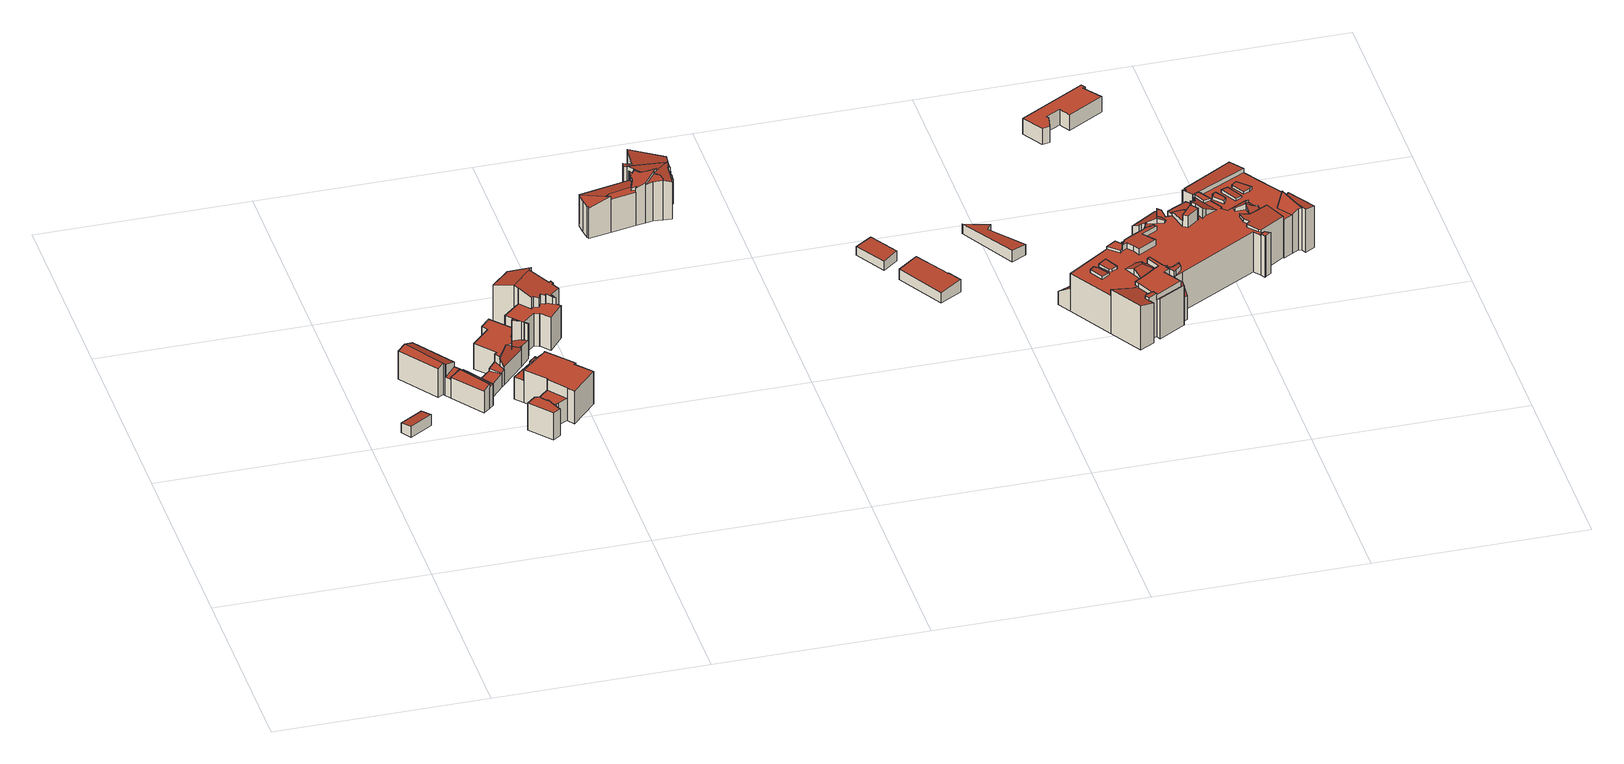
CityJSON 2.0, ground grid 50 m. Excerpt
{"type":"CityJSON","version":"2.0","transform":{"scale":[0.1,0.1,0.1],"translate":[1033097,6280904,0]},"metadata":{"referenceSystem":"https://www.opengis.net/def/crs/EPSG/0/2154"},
"CityObjects":{
"building1":{"type":"Building","attributes":{"altitude_sol":17.8,"altitude_sol_fixed":19,"code_commune_insee":"06004","code_departement_insee":"06","code_iris":"060040103","fictive_geom_cstr":false,"hauteur":3,"rf_force_lod11":false,"rf_h_ground":18.19,"rf_h_ground_":18.19,"rf_h_roof_50p":20.93,"rf_h_roof_70p":21.01,"rf_h_roof_max":21.43,"rf_h_roof_min":20.51,"rf_is_glass_roof_":false,"rf_nodata_frac_":0,"rf_nodata_r_":0.322,"rf_pc_select":"PREFERRED_AND_LATEST","rf_pc_year":2023,"rf_pt_density_":24.21,"rf_reconstruction_time":15,"rf_rmse_lod12":0.155,"rf_rmse_lod13":0.155,"rf_rmse_lod22":0.0428,"rf_roof_n_planes":1,"rf_roof_type":"slanted","rf_status":"reconstruction_succeeded","rf_volume_lod12":54.58,"rf_volume_lod13":54.58,"rf_volume_lod22":53.04,"s_geom_cstr":19},"children":["building1-1"]},
"building1-1":{"type":"BuildingPart","parents":["building1"],"geometry":[{"type":"Solid","lod":"2.2","boundaries":[[[[0,1,2,3]],[[4,0,3,5]],[[5,3,2,6]],[[6,2,1,7]],[[7,1,0,4]],[[7,4,5,6]]]],"semantics":{"surfaces":[{"type":"GroundSurface"},{"type":"WallSurface","on_footprint_edge":true},{"type":"RoofSurface","rf_azimuth":335.26,"rf_h_roof_50p":20.9,"rf_h_roof_70p":20.99,"rf_h_roof_max":21.15,"rf_h_roof_min":20.64,"rf_slope":8.4}],"values":[[0,1,1,1,1,2]]}}]},
"building2":{"type":"Building","attributes":{"altitude_sol":16.8,"altitude_sol_fixed":19,"code_commune_insee":"06004","code_departement_insee":"06","code_iris":"060040103","fictive_geom_cstr":false,"hauteur":5.5,"rf_force_lod11":false,"rf_h_ground":15.82,"rf_h_ground_":15.82,"rf_h_roof_50p":23.28,"rf_h_roof_70p":23.57,"rf_h_roof_max":24.08,"rf_h_roof_min":20.71,"rf_is_glass_roof_":false,"rf_nodata_frac_":0.0369,"rf_nodata_r_":0.688,"rf_pc_select":"_HIGHEST_YET_INSUFFICIENT_COVERAGE","rf_pc_year":2023,"rf_pt_density_":24.27,"rf_reconstruction_time":80,"rf_rmse_lod12":1.13,"rf_rmse_lod13":1.13,"rf_rmse_lod22":0.0548,"rf_roof_n_planes":5,"rf_roof_type":"slanted","rf_status":"reconstruction_succeeded","rf_volume_lod12":739.15,"rf_volume_lod13":739.15,"rf_volume_lod22":664.33,"s_geom_cstr":82},"children":["building2-1"]},
"building2-1":{"type":"BuildingPart","parents":["building2"],"geometry":[{"type":"Solid","lod":"2.2","boundaries":[[[[8,9,10,11,12,13,14,15,16,17,18,19,20,21,22,23]],[[24,17,16,25]],[[26,13,12,27]],[[25,16,15,28]],[[29,9,8,30]],[[31,10,9,29]],[[32,26,33,34]],[[35,23,22,36,37]],[[38,27,12,11,39]],[[40,41,19,18,42]],[[30,8,23,35]],[[42,18,17,24]],[[36,22,21,43]],[[43,21,20,44]],[[28,15,14,45]],[[45,14,13,26,32]],[[34,33,41,40]],[[46,37,36,27,38]],[[39,11,10,31,47]],[[44,20,19,41]],[[47,31,37,46]],[[28,45,48,24,25]],[[34,40,42,24,48,45,32]],[[47,46,38,39]],[[44,41,33,26,27,36,43]],[[37,31,29,30,35]]]],"semantics":{"surfaces":[{"type":"GroundSurface"},{"type":"WallSurface","on_footprint_edge":true},{"type":"WallSurface","on_footprint_edge":false},{"type":"RoofSurface","rf_azimuth":237.88,"rf_h_roof_50p":23.7,"rf_h_roof_70p":23.86,"rf_h_roof_max":24.1,"rf_h_roof_min":23.25,"rf_slope":18.88},{"type":"RoofSurface","rf_azimuth":55.93,"rf_h_roof_50p":23.38,"rf_h_roof_70p":23.61,"rf_h_roof_max":24.1,"rf_h_roof_min":22.68,"rf_slope":20.57},{"type":"RoofSurface","rf_azimuth":237.36,"rf_h_roof_50p":21.86,"rf_h_roof_70p":22.04,"rf_h_roof_max":22.33,"rf_h_roof_min":21.38,"rf_slope":17.61},{"type":"RoofSurface","rf_azimuth":234.58,"rf_h_roof_50p":21.33,"rf_h_roof_70p":21.51,"rf_h_roof_max":23.82,"rf_h_roof_min":20.72,"rf_slope":14.52},{"type":"RoofSurface","rf_azimuth":221.59,"rf_h_roof_50p":21.62,"rf_h_roof_70p":21.7,"rf_h_roof_max":22.33,"rf_h_roof_min":21.39,"rf_slope":7.68}],"values":[[0,1,1,1,1,1,2,1,1,1,1,1,1,1,1,1,2,2,1,1,2,3,4,5,6,7]]}}]},
"building3":{"type":"Building","attributes":{"altitude_sol":18.2,"altitude_sol_fixed":20.68,"code_commune_insee":"06004","code_departement_insee":"06","code_iris":"060040103","fictive_geom_cstr":false,"hauteur":6.1,"rf_force_lod11":false,"rf_h_ground":18.05,"rf_h_ground_":18.05,"rf_h_roof_50p":24.69,"rf_h_roof_70p":24.76,"rf_h_roof_max":27.69,"rf_h_roof_min":21.39,"rf_is_glass_roof_":false,"rf_nodata_frac_":0.221,"rf_nodata_r_":1.18,"rf_pc_select":"_HIGHEST_YET_INSUFFICIENT_COVERAGE","rf_pc_year":2023,"rf_pt_density_":22.05,"rf_reconstruction_time":56,"rf_rmse_lod12":1.51,"rf_rmse_lod13":1.43,"rf_rmse_lod22":0.282,"rf_roof_n_planes":9,"rf_roof_type":"slanted","rf_status":"reconstruction_succeeded","rf_volume_lod12":735.44,"rf_volume_lod13":738.08,"rf_volume_lod22":651.38,"s_geom_cstr":90},"children":["building3-1"]},
"building3-1":{"type":"BuildingPart","parents":["building3"],"geometry":[{"type":"Solid","lod":"2.2","boundaries":[[[[49,50,51,52,53,54,55,56,57,58,59,60,61,62,63,64]],[[65,60,59,66]],[[66,59,58,67,68]],[[69,57,56,70]],[[71,69,72,73]],[[68,67,74,75,76]],[[70,56,55,29]],[[77,62,61,78]],[[79,63,62,77]],[[80,81,82,83]],[[83,82,52,51,84]],[[78,61,60,65]],[[85,64,63,79]],[[86,49,64,85]],[[29,55,54,72]],[[67,58,57,69,71]],[[73,72,54,53,87]],[[88,89,90]],[[76,75,90]],[[75,74,87,91]],[[84,51,50,92]],[[93,94,95,96,97]],[[97,96,98,99]],[[99,98,100,101]],[[91,87,53,52,82]],[[89,88,102]],[[94,93,102]],[[101,100,103,104]],[[95,94,105]],[[81,80,105]],[[106,104,103,92,107]],[[108,86,104,106]],[[107,92,50,49,86,108]],[[29,72,69,70]],[[87,74,67,71,73]],[[81,105,94,102,88,90,75,91,82]],[[92,103,100,98,96,95,105,80,83,84]],[[104,86,85,79,77,78,65,66,68,76,90,89,102,93,97,99,101]],[[107,108,106]]]],"semantics":{"surfaces":[{"type":"GroundSurface"},{"type":"WallSurface","on_footprint_edge":true},{"type":"WallSurface","on_footprint_edge":false},{"type":"RoofSurface","rf_azimuth":281.87,"rf_h_roof_50p":21.52,"rf_h_roof_70p":21.55,"rf_h_roof_max":22.13,"rf_h_roof_min":21.41,"rf_slope":3.1},{"type":"RoofSurface","rf_azimuth":200.87,"rf_h_roof_50p":22.31,"rf_h_roof_70p":22.49,"rf_h_roof_max":24.68,"rf_h_roof_min":21.88,"rf_slope":15.89},{"type":"RoofSurface","rf_azimuth":131.06,"rf_h_roof_50p":23.59,"rf_h_roof_70p":24.03,"rf_h_roof_max":25.19,"rf_h_roof_min":22.63,"rf_slope":46.99},{"type":"RoofSurface","rf_azimuth":327.16,"rf_h_roof_50p":22.89,"rf_h_roof_70p":23.01,"rf_h_roof_max":27.39,"rf_h_roof_min":22.27,"rf_slope":14.87},{"type":"RoofSurface","rf_azimuth":224.67,"rf_h_roof_50p":24.8,"rf_h_roof_70p":24.84,"rf_h_roof_max":25.19,"rf_h_roof_min":24.67,"rf_slope":1.17},{"type":"RoofSurface","rf_azimuth":43.42,"rf_h_roof_50p":27.38,"rf_h_roof_70p":27.39,"rf_h_roof_max":27.47,"rf_h_roof_min":27.29,"rf_slope":14.53}],"values":[[0,1,1,1,2,2,1,1,1,2,1,1,1,1,1,1,1,2,2,2,1,2,2,2,1,2,2,2,2,2,2,2,1,3,4,5,6,7,8]]}}]},
"building4":{"type":"Building","attributes":{"altitude_sol":21.8,"altitude_sol_fixed":22.5,"code_commune_insee":"06004","code_departement_insee":"06","code_iris":"060040103","fictive_geom_cstr":false,"hauteur":6.2,"rf_force_lod11":false,"rf_h_ground":19.99,"rf_h_ground_":19.99,"rf_h_roof_50p":28.66,"rf_h_roof_70p":28.68,"rf_h_roof_max":29.3,"rf_h_roof_min":25.79,"rf_is_glass_roof_":false,"rf_nodata_frac_":0.0621,"rf_nodata_r_":1.67,"rf_pc_select":"_HIGHEST_YET_INSUFFICIENT_COVERAGE","rf_pc_year":2023,"rf_pt_density_":24.91,"rf_reconstruction_time":131,"rf_rmse_lod12":1.45,"rf_rmse_lod13":1.45,"rf_rmse_lod22":0.139,"rf_roof_n_planes":10,"rf_roof_type":"multiple horizontal","rf_status":"reconstruction_succeeded","rf_volume_lod12":1560.68,"rf_volume_lod13":1560.68,"rf_volume_lod22":1410.54,"s_geom_cstr":213},"children":["building4-1"]},
"building4-1":{"type":"BuildingPart","parents":["building4"],"geometry":[{"type":"Solid","lod":"2.2","boundaries":[[[[109,110,111,112,113,114,115,116,117,118,119,120,121,122,123,124,125,126,127,128,129,130,131,132]],[[133,122,121,134]],[[135,115,114,136]],[[137,116,115,135]],[[138,117,116,137,139]],[[140,141,111,110,142]],[[143,136,114,113,144]],[[145,146,147,136,143]],[[139,137,147,146]],[[144,113,112,148,149]],[[149,148,150,151]],[[152,127,126,150]],[[153,120,119,154]],[[155,153,146,145]],[[156,157,158,159]],[[160,129,128,161]],[[161,128,127,152]],[[154,119,118,162]],[[162,118,117,138]],[[163,123,122,133]],[[164,124,123,163]],[[134,121,120,153,155]],[[151,150,126,125,165]],[[165,125,124,164]],[[166,131,130,167,168]],[[168,167,157,156]],[[169,109,132,170]],[[170,132,131,166]],[[148,112,111,141]],[[171,172,173,174]],[[159,158,172,171]],[[167,130,129,160]],[[174,173,175,176]],[[176,175,141,140]],[[142,110,109,169]],[[147,137,135,136]],[[162,138,139,146,153,154]],[[165,164,163,133,134,155,145,143,144,149,151]],[[141,175,173,172,158,157,167,160,161,152,150,148]],[[142,169,170,166,168,156,159,171,174,176,140]]]],"semantics":{"surfaces":[{"type":"GroundSurface"},{"type":"WallSurface","on_footprint_edge":true},{"type":"WallSurface","on_footprint_edge":false},{"type":"RoofSurface","rf_azimuth":278.45,"rf_h_roof_50p":25.88,"rf_h_roof_70p":25.88,"rf_h_roof_max":28.69,"rf_h_roof_min":25.88,"rf_slope":0.12},{"type":"RoofSurface","rf_azimuth":246.32,"rf_h_roof_50p":26.43,"rf_h_roof_70p":26.45,"rf_h_roof_max":28.69,"rf_h_roof_min":26.39,"rf_slope":2.11},{"type":"RoofSurface","rf_azimuth":257.65,"rf_h_roof_50p":28.69,"rf_h_roof_70p":28.7,"rf_h_roof_max":28.71,"rf_h_roof_min":28.68,"rf_slope":0.123},{"type":"RoofSurface","rf_azimuth":0.853,"rf_h_roof_50p":25.89,"rf_h_roof_70p":25.89,"rf_h_roof_max":28.69,"rf_h_roof_min":25.87,"rf_slope":0.201},{"type":"RoofSurface","rf_azimuth":25.67,"rf_h_roof_50p":27.06,"rf_h_roof_70p":27.08,"rf_h_roof_max":27.12,"rf_h_roof_min":26.98,"rf_slope":1.48}],"values":[[0,1,1,1,1,1,1,2,2,1,2,1,1,2,2,1,1,1,1,1,1,1,1,1,1,2,1,1,1,2,2,1,2,2,1,3,4,5,6,7]]}}]},
"building5":{"type":"Building","attributes":{"altitude_sol":18.2,"altitude_sol_fixed":20.68,"code_commune_insee":"06004","code_departement_insee":"06","code_iris":"060040103","fictive_geom_cstr":false,"hauteur":10.9,"rf_force_lod11":false,"rf_h_ground":18.78,"rf_h_ground_":18.78,"rf_h_roof_50p":30.26,"rf_h_roof_70p":30.97,"rf_h_roof_max":32,"rf_h_roof_min":27.22,"rf_is_glass_roof_":false,"rf_nodata_frac_":0.0195,"rf_nodata_r_":0.557,"rf_pc_select":"_HIGHEST_YET_INSUFFICIENT_COVERAGE","rf_pc_year":2023,"rf_pt_density_":26.58,"rf_reconstruction_time":96,"rf_rmse_lod12":2.1,"rf_rmse_lod13":0.57,"rf_rmse_lod22":0.224,"rf_roof_n_planes":7,"rf_roof_type":"slanted","rf_status":"reconstruction_succeeded","rf_volume_lod12":1655.57,"rf_volume_lod13":1504.8,"rf_volume_lod22":1466.81,"s_geom_cstr":153},"children":["building5-1"]},
"building5-1":{"type":"BuildingPart","parents":["building5"],"geometry":[{"type":"Solid","lod":"2.2","boundaries":[[[[177,178,179,180,181,182,183,184,185,186,187,188,189,190,191,192,193,194,195,196,197,198]],[[199,190,189,200]],[[201,194,193,202]],[[202,193,192,203]],[[204,185,184,205]],[[206,207,208,209]],[[210,196,195,211,212]],[[212,211,213,214]],[[215,186,185,204]],[[216,187,186,215]],[[217,188,187,216]],[[218,183,182,219]],[[220,205,184,183,218]],[[219,182,181,221]],[[222,197,196,210]],[[211,195,194,201]],[[223,224,207,206]],[[224,179,178,225]],[[226,198,197,222]],[[227,228,229,230]],[[230,229,231,232]],[[221,181,180,233]],[[233,180,179,224,223]],[[209,208,234,235]],[[235,234,177,198,226]],[[225,178,177,234]],[[232,231,236,237]],[[237,236,238,239]],[[240,241,242,243]],[[243,242,205,220]],[[244,191,190,199]],[[200,189,188,217]],[[203,192,191,244]],[[245,246,241,240]],[[239,238,246,245]],[[214,213,228,227]],[[235,226,222,210,209]],[[225,234,208,207,224]],[[228,213,211,201,202,203,244,199,200,217,216,215,204,205,242,241,246,238,236,231,229]],[[214,227,230,232,237,239,245,240,243,220,218,219,221,233,223,206,209,210,212]]]],"semantics":{"surfaces":[{"type":"GroundSurface"},{"type":"WallSurface","on_footprint_edge":true},{"type":"WallSurface","on_footprint_edge":false},{"type":"RoofSurface","rf_azimuth":313.41,"rf_h_roof_50p":30.94,"rf_h_roof_70p":31.35,"rf_h_roof_max":31.97,"rf_h_roof_min":29.73,"rf_slope":20.53},{"type":"RoofSurface","rf_azimuth":50.83,"rf_h_roof_50p":27.48,"rf_h_roof_70p":27.51,"rf_h_roof_max":31.92,"rf_h_roof_min":27.41,"rf_slope":5.26},{"type":"RoofSurface","rf_azimuth":345.96,"rf_h_roof_50p":27.44,"rf_h_roof_70p":27.44,"rf_h_roof_max":31.6,"rf_h_roof_min":27.41,"rf_slope":0.345},{"type":"RoofSurface","rf_azimuth":133.65,"rf_h_roof_50p":30.79,"rf_h_roof_70p":31.29,"rf_h_roof_max":31.97,"rf_h_roof_min":29.02,"rf_slope":19.82}],"values":[[0,1,1,1,1,2,1,2,1,1,1,1,1,1,1,1,2,1,1,2,2,1,1,2,1,1,2,2,2,2,1,1,1,2,2,2,3,4,5,6]]}}]},
"building6":{"type":"Building","attributes":{"altitude_sol":17.4,"altitude_sol_fixed":20.82,"code_commune_insee":"06004","code_departement_insee":"06","code_iris":"060040103","fictive_geom_cstr":false,"hauteur":5,"rf_force_lod11":false,"rf_h_ground":16.07,"rf_h_ground_":16.07,"rf_h_roof_50p":0,"rf_h_roof_70p":0,"rf_h_roof_max":0,"rf_h_roof_min":0,"rf_is_glass_roof_":false,"rf_nodata_frac_":0.347,"rf_nodata_r_":1.33,"rf_pc_select":"_HIGHEST_YET_INSUFFICIENT_COVERAGE","rf_pc_year":2023,"rf_pt_density_":16,"rf_reconstruction_time":0,"rf_rmse_lod12":0,"rf_rmse_lod13":0,"rf_rmse_lod22":0,"rf_roof_n_planes":0,"rf_roof_type":"no points","rf_status":"reconstruction_succeeded","rf_volume_lod12":0,"rf_volume_lod13":0,"rf_volume_lod22":0,"s_geom_cstr":31},"geometry":[{"type":"MultiSurface","lod":"0","boundaries":[[[247,248,249,250,251]]]}]},
"building7":{"type":"Building","attributes":{"altitude_sol":21.5,"altitude_sol_fixed":19.48,"code_commune_insee":"06004","code_departement_insee":"06","code_iris":"060040103","fictive_geom_cstr":false,"hauteur":9.3,"rf_force_lod11":false,"rf_h_ground":22.35,"rf_h_ground_":22.35,"rf_h_roof_50p":32.18,"rf_h_roof_70p":32.64,"rf_h_roof_max":33.66,"rf_h_roof_min":28.64,"rf_is_glass_roof_":false,"rf_nodata_frac_":0.272,"rf_nodata_r_":3.47,"rf_pc_select":"_HIGHEST_YET_INSUFFICIENT_COVERAGE","rf_pc_year":2023,"rf_pt_density_":39.63,"rf_reconstruction_time":89,"rf_rmse_lod12":1.21,"rf_rmse_lod13":1.21,"rf_rmse_lod22":0.15,"rf_roof_n_planes":9,"rf_roof_type":"slanted","rf_status":"reconstruction_succeeded","rf_volume_lod12":2069.51,"rf_volume_lod13":2069.51,"rf_volume_lod22":1825.59,"s_geom_cstr":225},"children":["building7-1"]},
"building7-1":{"type":"BuildingPart","parents":["building7"],"geometry":[{"type":"Solid","lod":"2.2","boundaries":[[[[252,253,254,255,256,257,258,259,260,261,262,263,264,265,266,267,268,269,270,271,272,273,274,275,276,277,278,279,280,281]],[[282,276,275,283,284]],[[285,261,260,286]],[[283,275,274,287]],[[288,267,266,289]],[[289,266,265,290]],[[291,264,263,292]],[[292,263,262,293]],[[290,265,264,291]],[[293,262,261,285]],[[294,280,279,295]],[[296,259,258,297]],[[297,258,257,298]],[[286,260,259,296]],[[299,300,301,302]],[[303,304,300,299]],[[305,306,307,308]],[[308,307,309,310]],[[311,312,313]],[[314,315,271,270,316]],[[315,314,317]],[[318,281,280,294]],[[319,320,321,322,323]],[[320,273,272,324]],[[295,279,278,325]],[[325,278,277,326]],[[327,268,267,288]],[[328,327,329,330]],[[331,269,268,327,328]],[[316,270,269,331]],[[324,272,271,315]],[[332,287,274,273,320,319]],[[302,301,287,332]],[[284,283,312,311]],[[333,334,304,303]],[[335,336,337,338]],[[339,340,336,335]],[[322,321,341]],[[330,329,340,339]],[[326,277,276,282]],[[323,322,342,343]],[[344,345,334,333]],[[310,309,345,344]],[[346,254,253,347]],[[348,255,254,346]],[[349,350,351,352]],[[352,351,353]],[[343,342,353]],[[350,256,255,348]],[[354,298,257,256,350,349]],[[338,337,298,354]],[[306,252,281,318]],[[347,253,252,306,305]],[[304,334,313,312,283,287,301,300]],[[341,321,320,324,315,317]],[[326,282,284,311,294,295,325]],[[342,322,341,317,314,316,331,328,330,339,335]],[[338,354,349,352,353,342,335]],[[298,337,336,340,329,327,288,289,290,291,292,293,285,286,296,297]],[[306,318,294,311,313,334,345,309,307]],[[347,305,308,310,344,333,303,299,302,332,319,323,343,353,351,350,348,346]]]],"semantics":{"surfaces":[{"type":"GroundSurface"},{"type":"WallSurface","on_footprint_edge":true},{"type":"WallSurface","on_footprint_edge":false},{"type":"RoofSurface","rf_azimuth":167.23,"rf_h_roof_50p":31.57,"rf_h_roof_70p":31.65,"rf_h_roof_max":32.38,"rf_h_roof_min":31.31,"rf_slope":15.8},{"type":"RoofSurface","rf_azimuth":203.7,"rf_h_roof_50p":32.93,"rf_h_roof_70p":33.01,"rf_h_roof_max":33.66,"rf_h_roof_min":32.66,"rf_slope":8.7},{"type":"RoofSurface","rf_azimuth":258.16,"rf_h_roof_50p":31.07,"rf_h_roof_70p":31.29,"rf_h_roof_max":32,"rf_h_roof_min":30.59,"rf_slope":15.81},{"type":"RoofSurface","rf_azimuth":97.03,"rf_h_roof_50p":32.68,"rf_h_roof_70p":32.86,"rf_h_roof_max":33.77,"rf_h_roof_min":32.28,"rf_slope":16.77},{"type":"RoofSurface","rf_azimuth":3.34,"rf_h_roof_50p":32.59,"rf_h_roof_70p":32.75,"rf_h_roof_max":33.61,"rf_h_roof_min":32.18,"rf_slope":12.71},{"type":"RoofSurface","rf_azimuth":97.42,"rf_h_roof_50p":30.2,"rf_h_roof_70p":30.87,"rf_h_roof_max":32.32,"rf_h_roof_min":28.66,"rf_slope":18.23},{"type":"RoofSurface","rf_azimuth":346.07,"rf_h_roof_50p":31.07,"rf_h_roof_70p":31.3,"rf_h_roof_max":32.28,"rf_h_roof_min":30.54,"rf_slope":14.11},{"type":"RoofSurface","rf_azimuth":276.36,"rf_h_roof_50p":32.72,"rf_h_roof_70p":33.02,"rf_h_roof_max":33.77,"rf_h_roof_min":32.14,"rf_slope":16.91}],"values":[[0,1,1,1,1,1,1,1,1,1,1,1,1,1,2,2,2,2,2,1,2,1,2,1,1,1,1,2,1,1,1,1,2,2,2,2,2,2,2,1,2,2,2,1,1,2,2,2,1,1,2,1,1,3,4,5,6,7,8,9,10]]}}]},
"building8":{"type":"Building","attributes":{"altitude_sol":29.5,"altitude_sol_fixed":27.63,"code_commune_insee":"06004","code_departement_insee":"06","code_iris":"060040103","fictive_geom_cstr":false,"hauteur":5,"rf_force_lod11":false,"rf_h_ground":30.6,"rf_h_ground_":30.6,"rf_h_roof_50p":33.43,"rf_h_roof_70p":33.61,"rf_h_roof_max":34,"rf_h_roof_min":32.78,"rf_is_glass_roof_":false,"rf_nodata_frac_":0.148,"rf_nodata_r_":1.9,"rf_pc_select":"_HIGHEST_YET_INSUFFICIENT_COVERAGE","rf_pc_year":2023,"rf_pt_density_":29.91,"rf_reconstruction_time":110,"rf_rmse_lod12":0.191,"rf_rmse_lod13":0.191,"rf_rmse_lod22":0.0566,"rf_roof_n_planes":2,"rf_roof_type":"slanted","rf_status":"reconstruction_succeeded","rf_volume_lod12":336.91,"rf_volume_lod13":336.91,"rf_volume_lod22":325.4,"s_geom_cstr":159},"children":["building8-1","building8-2"]},
"building8-1":{"type":"BuildingPart","parents":["building8"],"geometry":[{"type":"Solid","lod":"2.2","boundaries":[[[[355,356,357,358,359,360]],[[361,356,355,362]],[[362,355,360,363]],[[364,357,356,361]],[[365,358,357,364]],[[363,360,359,366]],[[366,359,358,365]],[[366,365,364,361,362,363]]]],"semantics":{"surfaces":[{"type":"GroundSurface"},{"type":"WallSurface","on_footprint_edge":true},{"type":"RoofSurface","rf_azimuth":240.63,"rf_h_roof_50p":33.65,"rf_h_roof_70p":33.77,"rf_h_roof_max":33.99,"rf_h_roof_min":33.32,"rf_slope":5.95}],"values":[[0,1,1,1,1,1,1,2]]}}]},
"building8-2":{"type":"BuildingPart","parents":["building8"],"geometry":[{"type":"Solid","lod":"2.2","boundaries":[[[[367,368,369,370]],[[371,367,370,372]],[[373,369,368,374]],[[372,370,369,373]],[[374,368,367,371]],[[374,371,372,373]]]],"semantics":{"surfaces":[{"type":"GroundSurface"},{"type":"WallSurface","on_footprint_edge":true},{"type":"RoofSurface","rf_azimuth":258.03,"rf_h_roof_50p":33.04,"rf_h_roof_70p":33.11,"rf_h_roof_max":33.3,"rf_h_roof_min":32.78,"rf_slope":4.46}],"values":[[0,1,1,1,1,2]]}}]},
"building9":{"type":"Building","attributes":{"altitude_sol":30.9,"altitude_sol_fixed":29.37,"code_commune_insee":"06004","code_departement_insee":"06","code_iris":"060040103","fictive_geom_cstr":false,"hauteur":5,"rf_force_lod11":false,"rf_h_ground":30.67,"rf_h_ground_":30.67,"rf_h_roof_50p":33.4,"rf_h_roof_70p":33.5,"rf_h_roof_max":33.77,"rf_h_roof_min":32.99,"rf_is_glass_roof_":false,"rf_nodata_frac_":0.174,"rf_nodata_r_":1.02,"rf_pc_select":"_HIGHEST_YET_INSUFFICIENT_COVERAGE","rf_pc_year":2023,"rf_pt_density_":18.42,"rf_reconstruction_time":52,"rf_rmse_lod12":0.216,"rf_rmse_lod13":0.216,"rf_rmse_lod22":0.0702,"rf_roof_n_planes":1,"rf_roof_type":"horizontal","rf_status":"reconstruction_succeeded","rf_volume_lod12":136.4,"rf_volume_lod13":136.4,"rf_volume_lod22":131.44,"s_geom_cstr":79},"children":["building9-1"]},
"building9-1":{"type":"BuildingPart","parents":["building9"],"geometry":[{"type":"Solid","lod":"2.2","boundaries":[[[[375,376,377,378,379]],[[380,375,379,381]],[[382,377,376,383]],[[384,378,377,382]],[[381,379,378,384]],[[383,376,375,380]],[[383,380,381,384,382]]]],"semantics":{"surfaces":[{"type":"GroundSurface"},{"type":"WallSurface","on_footprint_edge":true},{"type":"RoofSurface","rf_azimuth":27.44,"rf_h_roof_50p":33.4,"rf_h_roof_70p":33.5,"rf_h_roof_max":33.73,"rf_h_roof_min":33.07,"rf_slope":3.88}],"values":[[0,1,1,1,1,1,2]]}}]},
"building10":{"type":"Building","attributes":{"altitude_sol":31.8,"altitude_sol_fixed":35.51,"code_commune_insee":"06004","code_departement_insee":"06","code_iris":"060040103","fictive_geom_cstr":false,"hauteur":7.9,"rf_force_lod11":false,"rf_h_ground":30.21,"rf_h_ground_":30.21,"rf_h_roof_50p":40.64,"rf_h_roof_70p":41.02,"rf_h_roof_max":43.92,"rf_h_roof_min":33.25,"rf_is_glass_roof_":false,"rf_nodata_frac_":0.102,"rf_nodata_r_":1.83,"rf_pc_select":"_HIGHEST_YET_INSUFFICIENT_COVERAGE","rf_pc_year":2023,"rf_pt_density_":35.78,"rf_reconstruction_time":1044,"rf_rmse_lod12":0.699,"rf_rmse_lod13":0.698,"rf_rmse_lod22":0.422,"rf_roof_n_planes":59,"rf_roof_type":"slanted","rf_status":"reconstruction_succeeded","rf_volume_lod12":13318.19,"rf_volume_lod13":13306.03,"rf_volume_lod22":12560.93,"s_geom_cstr":1415},"children":["building10-1"]},
"building10-1":{"type":"BuildingPart","parents":["building10"],"geometry":[{"type":"Solid","lod":"2.2","boundaries":[[[[385,386,387,388,389,390,391,392,393,394,395,396,397,398,399,400,401,402,403,404,405,406,407,408,409,410,411,412,413,414,415,416,417,418,419,420,421,422,423,424,425,426,427,428,429,430,431,432,433,434,435,436,437,438,439,440]],[[441,442,443,444]],[[445,446,447,448]],[[449,450,451,452]],[[453,437,436,454]],[[444,443,455,456]],[[456,455,457,458]],[[459,460,461,462]],[[463,464,465]],[[466,412,411,467,468]],[[469,470,471]],[[472,473,471]],[[474,385,440,475]],[[476,477,478,479]],[[480,388,387,481]],[[482,389,388,480,483]],[[450,484,485]],[[486,487,488,489]],[[490,491,487,486]],[[492,493,491,490]],[[494,495,493,492]],[[496,399,398,497]],[[498,479,478,499,500,501]],[[502,503,470,504]],[[505,506,507,508,509]],[[510,511,512,513]],[[514,423,422,515]],[[516,517,409,408,518,519]],[[520,521,522,523]],[[524,525,526]],[[527,528,529]],[[530,531,532,533]],[[534,535,536,537]],[[538,539,540,465]],[[541,542,543,544]],[[545,541,479,498]],[[546,547,475,548]],[[547,435,434,549]],[[550,426,425,551]],[[552,553,554,555]],[[458,457,556,557]],[[558,559,560,561]],[[464,463,484,450,449]],[[562,563,564,565]],[[566,567,563,562]],[[568,569,570]],[[571,569,568,572]],[[537,536,460,459]],[[573,397,396,574]],[[575,574,396,395,472]],[[576,577,578,579]],[[509,508,580,581]],[[582,583,584,585]],[[586,416,415,587]],[[587,415,414,588]],[[589,590,591,592]],[[454,436,435,547,546]],[[588,414,413,593,594]],[[595,596,553,552]],[[597,598,511,510]],[[513,512,596,595]],[[555,554,598,597]],[[599,600,601,602,603]],[[604,417,416,586]],[[533,532,605,529,606]],[[544,543,607,608]],[[608,607,609,610]],[[610,609,611,612]],[[612,611,613,614]],[[615,616,613]],[[616,615,525,524]],[[594,593,617,618]],[[619,620,574,575]],[[592,591,559,558]],[[561,560,590,589]],[[621,402,401,622,623]],[[624,407,406,625]],[[626,627,446,445]],[[628,629,630,631]],[[632,633,582,507,506]],[[565,564,634,635]],[[636,637,638,639]],[[639,640,641]],[[625,406,405,642]],[[629,643,644,645]],[[646,647,648,649]],[[649,648,650,651]],[[605,532,652]],[[651,650,653,654]],[[606,529,503,502]],[[603,602,506,505]],[[655,428,427,656]],[[657,439,438,658]],[[658,438,437,453]],[[659,660,637,636]],[[661,662,660,659]],[[569,571,662,661]],[[663,664,665,666]],[[666,665,667,668]],[[669,391,390,670]],[[670,390,389,482]],[[671,483,480,477,476]],[[481,387,386,672]],[[673,674,672,675]],[[676,677,678]],[[679,680,678]],[[680,679,429,428,655]],[[681,682,442,441]],[[557,556,682,681]],[[656,427,426,550,683]],[[683,550,684,676]],[[685,686,687,688]],[[623,622,689,687]],[[688,687,689,643,629,628]],[[622,401,400,690]],[[691,403,402,621]],[[654,653,686,685]],[[692,693,694,695]],[[693,669,483,671]],[[504,470,469,696,694]],[[697,698,521,520]],[[699,551,425,424,700]],[[701,702,703,551,699]],[[700,424,423,514]],[[645,644,704,705]],[[631,630,705,706]],[[707,708,620,619,709]],[[690,400,399,496]],[[710,711,712]],[[695,694,696,664,663]],[[713,394,393,714]],[[714,393,392,667]],[[715,410,409,517]],[[585,584,517,516]],[[716,717,718,719]],[[719,718,720,721]],[[721,720,702,701]],[[722,723,724,725]],[[726,691,727,728]],[[725,724,729,730]],[[730,729,731]],[[473,472,395,394,713]],[[668,667,392,391,669,693,692]],[[732,430,429,679]],[[733,432,431,734]],[[535,433,432,733]],[[734,431,430,732]],[[735,736,542,541,545]],[[737,738,736,735]],[[497,398,397,573]],[[709,619,739,740]],[[740,739,741,742]],[[743,744,745,746]],[[602,601,747,748,749]],[[468,467,583,582,633]],[[750,751,633,632]],[[748,747,752,753]],[[754,755,753,756]],[[756,753,752,577,576]],[[757,758,755,754]],[[759,760,761,762]],[[763,764,760,759]],[[462,461,764,763]],[[765,549,434,433,535,534]],[[766,767,768]],[[767,766,769]],[[519,518,769]],[[518,408,407,624]],[[749,748,751,750]],[[770,771,772,773]],[[774,775,776,777]],[[777,776,698,697]],[[528,527,778]],[[523,522,775,774]],[[618,617,758,757]],[[593,413,412,466]],[[779,780,781,717,716]],[[780,418,417,604]],[[782,420,419,783]],[[783,419,418,780,779]],[[501,500,784,785]],[[500,499,674,673]],[[785,784,786,787]],[[787,786,738,737]],[[465,540,567,566]],[[788,789,790]],[[489,488,647,646]],[[677,676,684,711,710]],[[717,781,791,792]],[[614,613,531,530]],[[792,791,635,793]],[[794,795,627,626]],[[762,761,795,794]],[[448,447,549,765]],[[640,639,638,539,538]],[[706,705,704,796,797,798]],[[798,797,742,799]],[[797,796,708,707]],[[799,742,741,800,801]],[[801,800,495,494]],[[581,580,600,599]],[[579,578,789,788]],[[802,404,403,691,726]],[[642,405,404,802]],[[728,727,723,722]],[[452,451,803]],[[746,745,771,770]],[[773,772,804,805]],[[805,804,744,743]],[[467,411,410,715]],[[515,422,421,806]],[[806,421,420,782]],[[793,635,634,703,702]],[[675,672,386,385,474]],[[548,475,440,439,657]],[[555,597,510,513,595,552]],[[561,589,592,558]],[[605,652,807,527,529]],[[557,681,441,444,456,458]],[[683,676,678,680,655,656]],[[483,669,670,482]],[[614,530,533,606,502,504,694,693,671,476,479,541,544,608,610,612]],[[705,630,629,645]],[[473,713,714,667,665,664,696,469,471]],[[668,692,695,663,666]],[[749,750,632,506,602]],[[778,527,807,524,526]],[[523,774,777,697,520]],[[593,466,468,633,751,748,753,755,758,617]],[[674,499,478,477,480,481,672]],[[787,737,735,545,498,501,785]],[[731,768,767,725,730]],[[677,710,712,734,732,679,678]],[[531,613,616,524,807,652,532]],[[793,702,720,718,717,792]],[[448,765,534,537,459,462,763,759,762,794,626,445]],[[803,451,450,485,764,461,460,572,568,570]],[[797,707,709,740,742]],[[708,796,704,644,643,689,622,690,496,497,573,574,620]],[[801,494,492,490,486,489,646,649,651,654,685,688,628,631,706,798,799]],[[581,599,603,505,509]],[[579,788,790,791,781,780,604,586,587,588,594,618,757,754,756,576]],[[728,722,725,767,769,518,624,625,642,802,726]],[[803,641,640,538,465,464,449,452]],[[641,803,570,569,661,659,636,639]],[[805,743,746,770,773]],[[467,715,517,584,583]],[[806,782,783,779,716,719,721,701,699,700,514,515]],[[703,634,564,563,567,540,539,638,637,660,662,571,572,460,536,535,733,734,712,711,684,550,551],[682,556,457,455,443,442],[598,554,553,596,512,511],[590,560,559,591]],[[675,474,475,547,549,447,446,627,795,761,760,764,485,484,463,465,566,562,565,635,791,790,789,578,577,752,747,601,600,580,508,507,582,585,516,519,769,766,768,731,729,724,723,727,691,621,623,687,686,653,650,648,647,488,487,491,493,495,800,741,739,619,575,472,471,470,503,529,528,778,526,525,615,613,611,609,607,543,542,736,738,786,784,500,673],[522,521,698,776,775],[744,804,772,771,745]],[[548,657,658,453,454,546]]]],"semantics":{"surfaces":[{"type":"GroundSurface"},{"type":"WallSurface","on_footprint_edge":false},{"type":"WallSurface","on_footprint_edge":true},{"type":"RoofSurface","rf_azimuth":279.27,"rf_h_roof_50p":40.95,"rf_h_roof_70p":40.96,"rf_h_roof_max":40.96,"rf_h_roof_min":40.94,"rf_slope":0.5},{"type":"RoofSurface","rf_azimuth":67.49,"rf_h_roof_50p":40.81,"rf_h_roof_70p":40.86,"rf_h_roof_max":40.92,"rf_h_roof_min":40.7,"rf_slope":5.63},{"type":"RoofSurface","rf_azimuth":146.97,"rf_h_roof_50p":41.44,"rf_h_roof_70p":41.58,"rf_h_roof_max":42.31,"rf_h_roof_min":40.66,"rf_slope":31.95},{"type":"RoofSurface","rf_azimuth":227.86,"rf_h_roof_50p":40.93,"rf_h_roof_70p":40.95,"rf_h_roof_max":40.99,"rf_h_roof_min":40.85,"rf_slope":3.1},{"type":"RoofSurface","rf_azimuth":52.4,"rf_h_roof_50p":41.31,"rf_h_roof_70p":41.42,"rf_h_roof_max":41.88,"rf_h_roof_min":41.08,"rf_slope":9.59},{"type":"RoofSurface","rf_azimuth":330.87,"rf_h_roof_50p":40.41,"rf_h_roof_70p":40.55,"rf_h_roof_max":41.44,"rf_h_roof_min":39.92,"rf_slope":35.78},{"type":"RoofSurface","rf_azimuth":210.61,"rf_h_roof_50p":41.43,"rf_h_roof_70p":41.49,"rf_h_roof_max":41.73,"rf_h_roof_min":41.25,"rf_slope":1.99},{"type":"RoofSurface","rf_azimuth":152.13,"rf_h_roof_50p":40.68,"rf_h_roof_70p":41.54,"rf_h_roof_max":41.55,"rf_h_roof_min":40.67,"rf_slope":1.65},{"type":"RoofSurface","rf_azimuth":59.54,"rf_h_roof_50p":41.26,"rf_h_roof_70p":41.51,"rf_h_roof_max":41.95,"rf_h_roof_min":40.18,"rf_slope":15.42},{"type":"RoofSurface","rf_azimuth":215.97,"rf_h_roof_50p":41.57,"rf_h_roof_70p":41.58,"rf_h_roof_max":41.61,"rf_h_roof_min":41.54,"rf_slope":1.48},{"type":"RoofSurface","rf_azimuth":322.59,"rf_h_roof_50p":41.74,"rf_h_roof_70p":41.81,"rf_h_roof_max":43.63,"rf_h_roof_min":41.5,"rf_slope":6.62},{"type":"RoofSurface","rf_azimuth":330.79,"rf_h_roof_50p":41.04,"rf_h_roof_70p":41.4,"rf_h_roof_max":42.31,"rf_h_roof_min":40.35,"rf_slope":29.55},{"type":"RoofSurface","rf_azimuth":52.36,"rf_h_roof_50p":40.86,"rf_h_roof_70p":40.92,"rf_h_roof_max":41.03,"rf_h_roof_min":40.71,"rf_slope":7.07},{"type":"RoofSurface","rf_azimuth":347.66,"rf_h_roof_50p":40.63,"rf_h_roof_70p":40.66,"rf_h_roof_max":42.22,"rf_h_roof_min":40.53,"rf_slope":2.69},{"type":"RoofSurface","rf_azimuth":147.55,"rf_h_roof_50p":38.1,"rf_h_roof_70p":39.02,"rf_h_roof_max":41.75,"rf_h_roof_min":36.65,"rf_slope":31.49},{"type":"RoofSurface","rf_azimuth":300.73,"rf_h_roof_50p":41.75,"rf_h_roof_70p":41.76,"rf_h_roof_max":41.78,"rf_h_roof_min":41.73,"rf_slope":1.22},{"type":"RoofSurface","rf_azimuth":62.64,"rf_h_roof_50p":40.81,"rf_h_roof_70p":40.94,"rf_h_roof_max":41.29,"rf_h_roof_min":40.42,"rf_slope":27.97},{"type":"RoofSurface","rf_azimuth":235.08,"rf_h_roof_50p":41.2,"rf_h_roof_70p":41.48,"rf_h_roof_max":42.06,"rf_h_roof_min":40.39,"rf_slope":21.64},{"type":"RoofSurface","rf_azimuth":59.76,"rf_h_roof_50p":41.11,"rf_h_roof_70p":41.55,"rf_h_roof_max":41.73,"rf_h_roof_min":40.51,"rf_slope":31.65},{"type":"RoofSurface","rf_azimuth":188.73,"rf_h_roof_50p":41.21,"rf_h_roof_70p":41.22,"rf_h_roof_max":41.34,"rf_h_roof_min":41.2,"rf_slope":0.987},{"type":"RoofSurface","rf_azimuth":128.78,"rf_h_roof_50p":41.39,"rf_h_roof_70p":41.46,"rf_h_roof_max":41.67,"rf_h_roof_min":41.17,"rf_slope":3.49},{"type":"RoofSurface","rf_azimuth":147.55,"rf_h_roof_50p":41.12,"rf_h_roof_70p":41.51,"rf_h_roof_max":42.22,"rf_h_roof_min":40.53,"rf_slope":31.49},{"type":"RoofSurface","rf_azimuth":347.66,"rf_h_roof_50p":40.94,"rf_h_roof_70p":40.97,"rf_h_roof_max":41.62,"rf_h_roof_min":40.86,"rf_slope":2.69},{"type":"RoofSurface","rf_azimuth":339.25,"rf_h_roof_50p":33.58,"rf_h_roof_70p":34.12,"rf_h_roof_max":41.58,"rf_h_roof_min":31.35,"rf_slope":34.79},{"type":"RoofSurface","rf_azimuth":332.82,"rf_h_roof_50p":41.68,"rf_h_roof_70p":41.78,"rf_h_roof_max":41.92,"rf_h_roof_min":41.53,"rf_slope":4},{"type":"RoofSurface","rf_azimuth":255.26,"rf_h_roof_50p":43.62,"rf_h_roof_70p":43.63,"rf_h_roof_max":43.64,"rf_h_roof_min":43.59,"rf_slope":0.835},{"type":"RoofSurface","rf_azimuth":59.36,"rf_h_roof_50p":41.39,"rf_h_roof_70p":42.01,"rf_h_roof_max":43.13,"rf_h_roof_min":40.48,"rf_slope":29.46},{"type":"RoofSurface","rf_azimuth":325.63,"rf_h_roof_50p":39.97,"rf_h_roof_70p":40.38,"rf_h_roof_max":41.48,"rf_h_roof_min":38.95,"rf_slope":29.57},{"type":"RoofSurface","rf_azimuth":329.73,"rf_h_roof_50p":41.13,"rf_h_roof_70p":41.33,"rf_h_roof_max":42.22,"rf_h_roof_min":40.5,"rf_slope":31.19},{"type":"RoofSurface","rf_azimuth":60.07,"rf_h_roof_50p":41.12,"rf_h_roof_70p":41.31,"rf_h_roof_max":42.06,"rf_h_roof_min":40.46,"rf_slope":31.99},{"type":"RoofSurface","rf_azimuth":240.44,"rf_h_roof_50p":40.93,"rf_h_roof_70p":40.98,"rf_h_roof_max":41.05,"rf_h_roof_min":40.79,"rf_slope":6.13},{"type":"RoofSurface","rf_azimuth":295.73,"rf_h_roof_50p":32.83,"rf_h_roof_70p":32.92,"rf_h_roof_max":40.67,"rf_h_roof_min":32.67,"rf_slope":20.65},{"type":"RoofSurface","rf_azimuth":332.82,"rf_h_roof_50p":41.2,"rf_h_roof_70p":41.26,"rf_h_roof_max":41.34,"rf_h_roof_min":41.03,"rf_slope":4},{"type":"RoofSurface","rf_azimuth":335.65,"rf_h_roof_50p":40.28,"rf_h_roof_70p":40.34,"rf_h_roof_max":42.06,"rf_h_roof_min":40.16,"rf_slope":0.745},{"type":"RoofSurface","rf_azimuth":297.43,"rf_h_roof_50p":40.51,"rf_h_roof_70p":40.6,"rf_h_roof_max":43.64,"rf_h_roof_min":40.16,"rf_slope":0.949},{"type":"RoofSurface","rf_azimuth":352.83,"rf_h_roof_50p":41.13,"rf_h_roof_70p":41.14,"rf_h_roof_max":41.14,"rf_h_roof_min":41.13,"rf_slope":0.461}],"values":[[0,1,1,1,2,1,1,1,1,2,1,1,2,1,2,2,1,1,1,1,1,2,1,1,1,1,2,2,1,1,1,1,1,1,1,1,1,2,2,1,1,1,1,1,1,1,1,1,2,2,1,1,1,2,2,1,2,2,1,1,1,1,1,2,1,1,1,1,1,1,1,1,1,1,1,2,2,1,1,1,1,1,1,2,1,1,1,1,1,1,1,2,2,2,1,1,1,1,1,2,2,1,2,1,1,1,2,1,1,2,1,1,1,1,2,2,1,1,1,1,1,2,1,2,1,1,1,2,1,1,2,2,2,1,1,1,1,1,1,1,1,2,2,2,2,2,2,1,1,2,1,1,1,1,1,1,1,1,1,1,1,1,1,2,1,1,1,2,1,1,1,1,1,1,1,2,1,2,2,2,1,1,1,1,1,1,1,1,1,1,1,1,1,1,1,1,1,1,1,1,1,1,2,2,1,1,1,1,1,2,2,2,1,2,2,3,4,5,6,7,8,9,10,11,12,13,14,15,16,17,18,19,20,21,22,23,24,25,26,27,28,29,30,31,32,33,34,35,36,37,38]]}}]},
"building11":{"type":"Building","attributes":{"altitude_sol":31.6,"altitude_sol_fixed":29.06,"code_commune_insee":"06004","code_departement_insee":"06","code_iris":"060040103","fictive_geom_cstr":false,"hauteur":2.3,"rf_force_lod11":false,"rf_h_ground":30.58,"rf_h_ground_":30.58,"rf_h_roof_50p":34.68,"rf_h_roof_70p":34.7,"rf_h_roof_max":35.14,"rf_h_roof_min":34.54,"rf_is_glass_roof_":false,"rf_nodata_frac_":0.014,"rf_nodata_r_":0.544,"rf_pc_select":"_HIGHEST_YET_INSUFFICIENT_COVERAGE","rf_pc_year":2023,"rf_pt_density_":37.42,"rf_reconstruction_time":75,"rf_rmse_lod12":0.0947,"rf_rmse_lod13":0.0947,"rf_rmse_lod22":0.09,"rf_roof_n_planes":4,"rf_roof_type":"multiple horizontal","rf_status":"reconstruction_succeeded","rf_volume_lod12":416.11,"rf_volume_lod13":416.11,"rf_volume_lod22":414.9,"s_geom_cstr":107},"children":["building11-1"]},
"building11-1":{"type":"BuildingPart","parents":["building11"],"geometry":[{"type":"Solid","lod":"2.2","boundaries":[[[[808,809,810,811,812,813,814,815,816,817,818]],[[819,814,813,820]],[[821,809,808,822]],[[823,817,816,824]],[[825,815,814,819]],[[826,810,809,821]],[[820,813,812,827]],[[824,816,815,825]],[[827,812,811,828]],[[828,811,810,826]],[[822,808,818,829]],[[829,818,817,823]],[[829,823,824,825,819,820,827,828,826,821,822]]]],"semantics":{"surfaces":[{"type":"GroundSurface"},{"type":"WallSurface","on_footprint_edge":true},{"type":"RoofSurface","rf_azimuth":357.07,"rf_h_roof_50p":34.68,"rf_h_roof_70p":34.7,"rf_h_roof_max":34.76,"rf_h_roof_min":34.61,"rf_slope":0.692}],"values":[[0,1,1,1,1,1,1,1,1,1,1,1,2]]}}]}
},
"vertices":[
[26,266,182],[10,291,182],[65,326,182],[81,301,182],[26,266,212],[81,301,211],[65,326,206],[10,291,208],
[199,433,158],[241,374,158],[231,365,158],[214,350,158],[159,426,158],[150,439,158],[147,443,158],[133,435,158],[67,527,158],[85,540,158],[107,555,158],[176,460,158],[186,447,158],[179,445,158],[184,438,158],[192,443,158],[85,540,239],[67,527,232],[150,439,207],[159,426,207],[133,435,234],[241,374,215],[199,433,217],[231,365,213],[150,439,240],[151,439,207],[151,439,240],[192,443,217],[184,438,214],[184,438,216],[159,426,213],[214,350,215],[176,460,228],[176,460,216],[107,555,229],[179,445,214],[186,447,216],[147,443,240],[184,438,222],[231,365,222],[147,444,240],
[326,526,180],[342,508,180],[354,496,180],[333,473,180],[277,413,180],[269,404,180],[241,374,180],[221,402,180],[246,425,180],[263,440,180],[269,445,180],[229,491,180],[273,535,180],[263,549,180],[285,571,180],[313,540,180],[229,491,247],[269,445,247],[263,440,227],[263,440,247],[246,425,215],[221,402,214],[246,425,221],[269,404,216],[269,404,218],[270,426,224],[270,426,242],[270,426,247],[263,549,248],[273,535,248],[285,571,249],[331,475,232],[331,475,228],[333,473,225],[333,473,233],[354,496,230],[313,540,249],[326,526,249],[277,413,221],[295,465,249],[295,465,248],[288,454,247],[277,413,228],[342,508,226],[309,469,248],[309,469,241],[309,469,230],[316,493,226],[316,493,248],[314,495,225],[314,495,248],[318,501,224],[318,501,248],[298,466,248],[322,514,222],[322,514,249],[325,474,231],[322,514,276],[342,508,274],[326,526,273],
[319,151,200],[273,203,200],[295,223,200],[333,258,200],[335,260,200],[293,307,200],[276,326,200],[323,368,200],[339,383,200],[341,380,200],[337,376,200],[352,360,200],[356,364,200],[410,304,200],[405,300,200],[439,262,200],[379,198,200],[367,215,200],[341,202,200],[342,201,200],[339,201,200],[325,195,200],[324,194,200],[336,163,200],[410,304,287],[356,364,287],[276,326,259],[293,307,259],[323,368,259],[339,383,264],[323,368,264],[295,223,270],[295,223,259],[273,203,271],[293,307,287],[335,260,287],[340,350,287],[340,350,264],[340,350,259],[333,258,259],[333,258,287],[367,215,259],[367,215,287],[341,202,259],[352,360,265],[337,376,264],[352,360,287],[323,198,270],[323,198,259],[320,204,259],[320,204,270],[339,201,259],[342,201,259],[341,380,265],[405,300,287],[439,262,287],[379,198,287],[324,194,270],[325,195,259],[325,195,270],[319,151,271],[336,163,271],[317,205,270],[317,205,259],[308,216,259],[308,216,270],[308,220,259],[308,220,270],
[401,642,188],[404,641,188],[435,605,188],[439,600,188],[436,596,188],[448,585,188],[425,564,188],[433,555,188],[442,545,188],[409,504,188],[389,527,188],[388,526,188],[376,531,188],[348,505,188],[355,497,188],[354,496,188],[313,540,188],[353,576,188],[352,577,188],[346,584,188],[310,628,188],[353,667,188],[348,505,274],[376,531,274],[353,576,274],[313,540,274],[354,496,274],[442,545,274],[433,555,274],[430,601,301],[430,601,275],[394,634,276],[394,634,319],[346,584,319],[352,577,274],[352,577,316],[353,577,274],[353,577,316],[409,504,275],[389,527,274],[388,526,274],[425,564,294],[448,585,292],[433,555,289],[436,596,299],[310,628,298],[435,605,301],[435,605,274],[404,641,274],[353,667,300],[377,550,303],[377,550,274],[382,556,274],[382,556,302],[395,553,274],[395,553,298],[439,600,299],[401,642,275],[401,642,319],[400,564,274],[400,564,300],[410,561,274],[410,561,296],[413,564,297],[413,564,274],[425,557,274],[425,557,292],[355,497,274],[411,562,297],[411,562,274],
[354,809,0],[385,812,0],[419,812,0],[387,871,0],[337,848,0],
[704,930,224],[704,943,224],[709,931,224],[713,937,224],[714,940,224],[704,962,224],[698,963,224],[699,975,224],[719,975,224],[725,1033,224],[811,1023,224],[805,965,224],[803,963,224],[803,953,224],[804,953,224],[802,932,224],[795,932,224],[789,932,224],[784,876,224],[765,878,224],[741,880,224],[724,877,224],[700,872,224],[640,860,224],[588,850,224],[588,855,224],[586,855,224],[582,880,224],[581,903,224],[581,905,224],[588,850,305],[640,860,313],[640,860,320],[725,1033,316],[719,975,316],[700,872,312],[802,932,287],[804,953,287],[803,953,287],[803,963,288],[805,965,287],[811,1023,288],[581,903,306],[582,880,305],[699,975,322],[698,963,322],[704,962,320],[703,878,324],[703,878,314],[703,877,314],[703,877,324],[692,878,320],[692,878,315],[704,930,322],[704,930,307],[704,925,308],[704,925,322],[702,923,309],[702,923,322],[631,867,318],[631,867,315],[641,875,317],[765,878,329],[765,878,328],[784,876,323],[766,884,329],[581,905,306],[724,877,330],[724,877,325],[750,905,331],[750,905,334],[750,905,337],[741,880,327],[586,855,305],[588,855,306],[795,932,289],[795,932,322],[792,940,290],[792,940,323],[789,932,324],[700,872,323],[695,888,321],[695,888,317],[789,948,324],[789,948,292],[786,954,293],[786,954,323],[795,954,323],[795,954,290],[762,898,331],[758,913,332],[758,913,339],[703,909,323],[703,909,312],[709,931,324],[704,943,322],[713,937,325],[714,940,327],[714,940,325],[724,920,329],[724,920,331],[734,918,332],[704,962,322],
[1237,291,306],[1172,404,306],[1219,434,306],[1270,352,306],[1271,352,306],[1289,321,306],[1172,404,333],[1237,291,333],[1289,321,340],[1219,434,339],[1270,352,339],[1271,352,340],
[1146,544,306],[1186,474,306],[1149,446,306],[1106,521,306],[1146,544,331],[1106,521,328],[1149,446,330],[1186,474,333],
[1412,522,307],[1401,504,307],[1464,422,307],[1428,402,307],[1352,539,307],[1412,522,331],[1352,539,332],[1464,422,335],[1401,504,332],[1428,402,338],
[1931,234,302],[1740,127,302],[1743,94,302],[1725,84,302],[1730,75,302],[1666,37,302],[1661,48,302],[1641,37,302],[1648,26,302],[1613,6,302],[1566,86,302],[1504,193,302],[1485,225,302],[1619,310,302],[1639,289,302],[1678,309,302],[1700,306,302],[1710,326,302],[1710,327,302],[1704,335,302],[1698,331,302],[1687,350,302],[1749,388,302],[1752,384,302],[1760,375,302],[1770,364,302],[1772,365,302],[1820,391,302],[1835,373,302],[1836,373,302],[1838,395,302],[1841,391,302],[1839,398,302],[1839,400,302],[1838,400,302],[1838,401,302],[1822,429,302],[1830,424,302],[1827,432,302],[1950,508,302],[1973,471,302],[2044,358,302],[2085,291,302],[2061,276,302],[2056,288,302],[2048,290,302],[2032,281,302],[2011,269,302],[2009,271,302],[1948,230,302],[1954,226,302],[1966,218,302],[1951,209,302],[1952,208,302],[1950,206,302],[1943,218,302],[1945,431,410],[1945,431,402],[1940,428,402],[1940,428,409],[1923,257,415],[1923,257,407],[1942,233,408],[1942,233,413],[1938,324,422],[1938,324,420],[1938,325,420],[1938,325,422],[1951,209,411],[1966,218,411],[1933,422,402],[1933,422,409],[1951,390,402],[1951,390,408],[1972,312,415],[1972,312,403],[1938,293,403],[1938,293,416],[1914,323,407],[1914,323,416],[1912,340,406],[1820,391,405],[1772,365,328],[1772,365,406],[1633,102,401],[1633,102,404],[1622,100,404],[1566,86,403],[1566,86,419],[1931,234,408],[1943,218,408],[1699,125,415],[1699,125,395],[1712,133,395],[1712,133,416],[1725,84,366],[1743,94,365],[1730,75,407],[1725,84,400],[1938,324,407],[1942,302,407],[1691,279,416],[1691,279,404],[1729,301,404],[1729,301,416],[1712,246,419],[1712,246,404],[1668,220,419],[1668,220,404],[1660,237,418],[1660,237,404],[1639,289,333],[1619,310,314],[1712,133,417],[1720,118,385],[1720,118,405],[1720,118,418],[1629,109,414],[1629,109,404],[1633,102,413],[1788,300,436],[1788,300,420],[1788,300,405],[1799,292,405],[1799,292,436],[1882,399,409],[1882,399,402],[1884,396,402],[1884,396,409],[1827,432,411],[1830,424,412],[1760,375,404],[1760,375,322],[1752,384,396],[1752,384,404],[1565,151,410],[1565,151,403],[1584,163,403],[1584,163,408],[1663,183,411],[1663,183,404],[1654,193,404],[1637,147,422],[1637,147,404],[1649,121,404],[1693,151,416],[1693,151,405],[1685,146,410],[1685,146,416],[2009,271,411],[2009,271,404],[1985,320,403],[1985,320,414],[1947,359,407],[1947,359,403],[1912,340,403],[1708,140,416],[1708,140,405],[1707,143,405],[1707,143,416],[1708,140,417],[1954,226,411],[1954,226,408],[1943,218,411],[1948,230,408],[2044,358,403],[1973,471,402],[1900,365,410],[1900,365,402],[1907,376,402],[1907,376,410],[1967,397,402],[1967,397,409],[1944,378,407],[1944,378,402],[1922,418,402],[1922,418,408],[1887,344,406],[1887,344,403],[1890,349,403],[1890,349,406],[1900,333,406],[1900,333,403],[1965,325,412],[1965,325,407],[1948,325,417],[1965,325,403],[1971,314,403],[1485,225,336],[1504,193,362],[1504,193,401],[1829,342,429],[1829,342,405],[1838,317,406],[1838,317,432],[1825,314,405],[1825,314,436],[1777,348,404],[1777,348,332],[1762,348,327],[1762,348,404],[1841,391,409],[1838,395,409],[1836,373,417],[1906,410,409],[1906,410,402],[1927,369,402],[1927,369,409],[1835,373,406],[1835,373,417],[1879,389,409],[1879,389,402],[1891,404,409],[1891,404,402],[1828,316,436],[1828,316,405],[1814,333,405],[1814,333,418],[1814,333,436],[1839,398,408],[1685,146,405],[1649,121,414],[1711,147,405],[1711,147,416],[1704,149,405],[1704,149,416],[1683,188,404],[1683,188,417],[1676,183,404],[1676,183,417],[1668,177,404],[1668,177,410],[1836,372,406],[1836,372,417],[1605,263,402],[1605,263,341],[1710,326,404],[1700,306,336],[1700,306,404],[1749,388,393],[1687,350,391],[1923,261,415],[1923,261,407],[1671,282,416],[1671,282,407],[1647,268,406],[1647,268,416],[1777,348,414],[1777,348,407],[1873,379,402],[1873,379,406],[1955,344,407],[1955,344,403],[1951,351,403],[1951,351,407],[1951,351,412],[1942,341,415],[1698,331,403],[1671,282,345],[1642,274,343],[1642,274,407],[1729,302,416],[1729,302,404],[1727,302,404],[1727,302,416],[1723,308,404],[1723,308,416],[1680,154,411],[1715,304,404],[1715,304,416],[2061,276,417],[2085,291,412],[1950,206,411],[1952,208,411],[1958,343,405],[1958,343,403],[1963,330,407],[1963,330,403],[1639,52,416],[1639,52,407],[1634,47,408],[1634,47,415],[1641,37,408],[1641,37,415],[1661,48,400],[1666,37,408],[1725,84,414],[1740,127,383],[1721,117,405],[1721,117,384],[1740,127,406],[2034,342,414],[2034,342,419],[2048,308,415],[2056,288,414],[2056,288,416],[1973,403,410],[1973,403,402],[2044,358,411],[2034,342,403],[1708,305,415],[1708,305,404],[1695,296,404],[1695,296,415],[1695,296,341],[1678,309,329],[1710,327,404],[1661,48,416],[1661,48,412],[1655,58,412],[1655,58,416],[1655,58,402],[1547,185,410],[1547,185,402],[1973,471,413],[1950,508,410],[1855,409,414],[1855,409,412],[1855,409,402],[1646,265,350],[1646,265,406],[1646,265,416],[1629,279,409],[1629,279,336],[1605,263,409],[2029,355,420],[2029,355,403],[2007,316,404],[1613,6,419],[1648,26,408],[1770,364,327],[1843,403,414],[1843,403,412],[1852,408,412],[1852,408,414],[1853,408,412],[1853,408,414],[1714,332,408],[1714,332,404],[1737,328,404],[1737,328,417],[1710,327,409],[1712,330,404],[1712,330,409],[1754,325,404],[1754,325,410],[1760,334,404],[2048,290,411],[2011,269,404],[2032,281,404],[1722,138,417],[1722,138,405],[1738,148,418],[1738,148,405],[1631,238,403],[1631,238,410],[1636,246,403],[1636,246,410],[1607,182,410],[1607,182,403],[1590,216,403],[1590,216,410],[1805,345,405],[1805,345,407],[1805,345,417],[1803,347,416],[1803,347,407],[1821,351,405],[1821,351,407],[1825,352,428],[1825,352,407],[1821,351,430],[1822,360,427],[1822,360,407],[1918,299,417],[1918,299,407],[1920,280,407],[1920,280,416],[1931,295,416],[1931,295,407],[1948,230,413],[1742,349,404],[1742,349,409],[1753,349,404],[1746,363,404],[1571,203,408],[1571,203,402],[1588,176,403],[1588,176,408],[1567,191,407],[1567,191,402],[1558,196,402],[1558,196,408],[1624,176,403],[1839,400,414],[1839,400,407],[1843,403,405],[1838,401,414],[1838,400,414],[1723,120,405],[1723,120,418],[1739,134,406],[1739,134,418],[1848,326,424],[1848,326,406],[1877,341,406],[1857,376,405],[1857,376,412],[1873,379,412],[1931,266,415],[1931,266,407],[1643,260,352],[1643,260,410],[1643,260,416],[1636,246,417],[1648,253,403],[1648,253,417],[1704,335,403],[1938,327,421],[1593,175,403],[1593,175,408],[1822,429,411],[1658,160,421],
[1669,891,306],[1634,871,306],[1637,865,306],[1630,831,306],[1612,828,306],[1581,878,306],[1740,972,306],[1746,962,306],[1740,959,306],[1771,915,306],[1685,864,306],[1740,972,346],[1581,878,347],[1634,871,347],[1669,891,347],[1771,915,347],[1740,959,346],[1746,962,346],[1637,865,347],[1612,828,348],[1630,831,348],[1685,864,347]
]}
